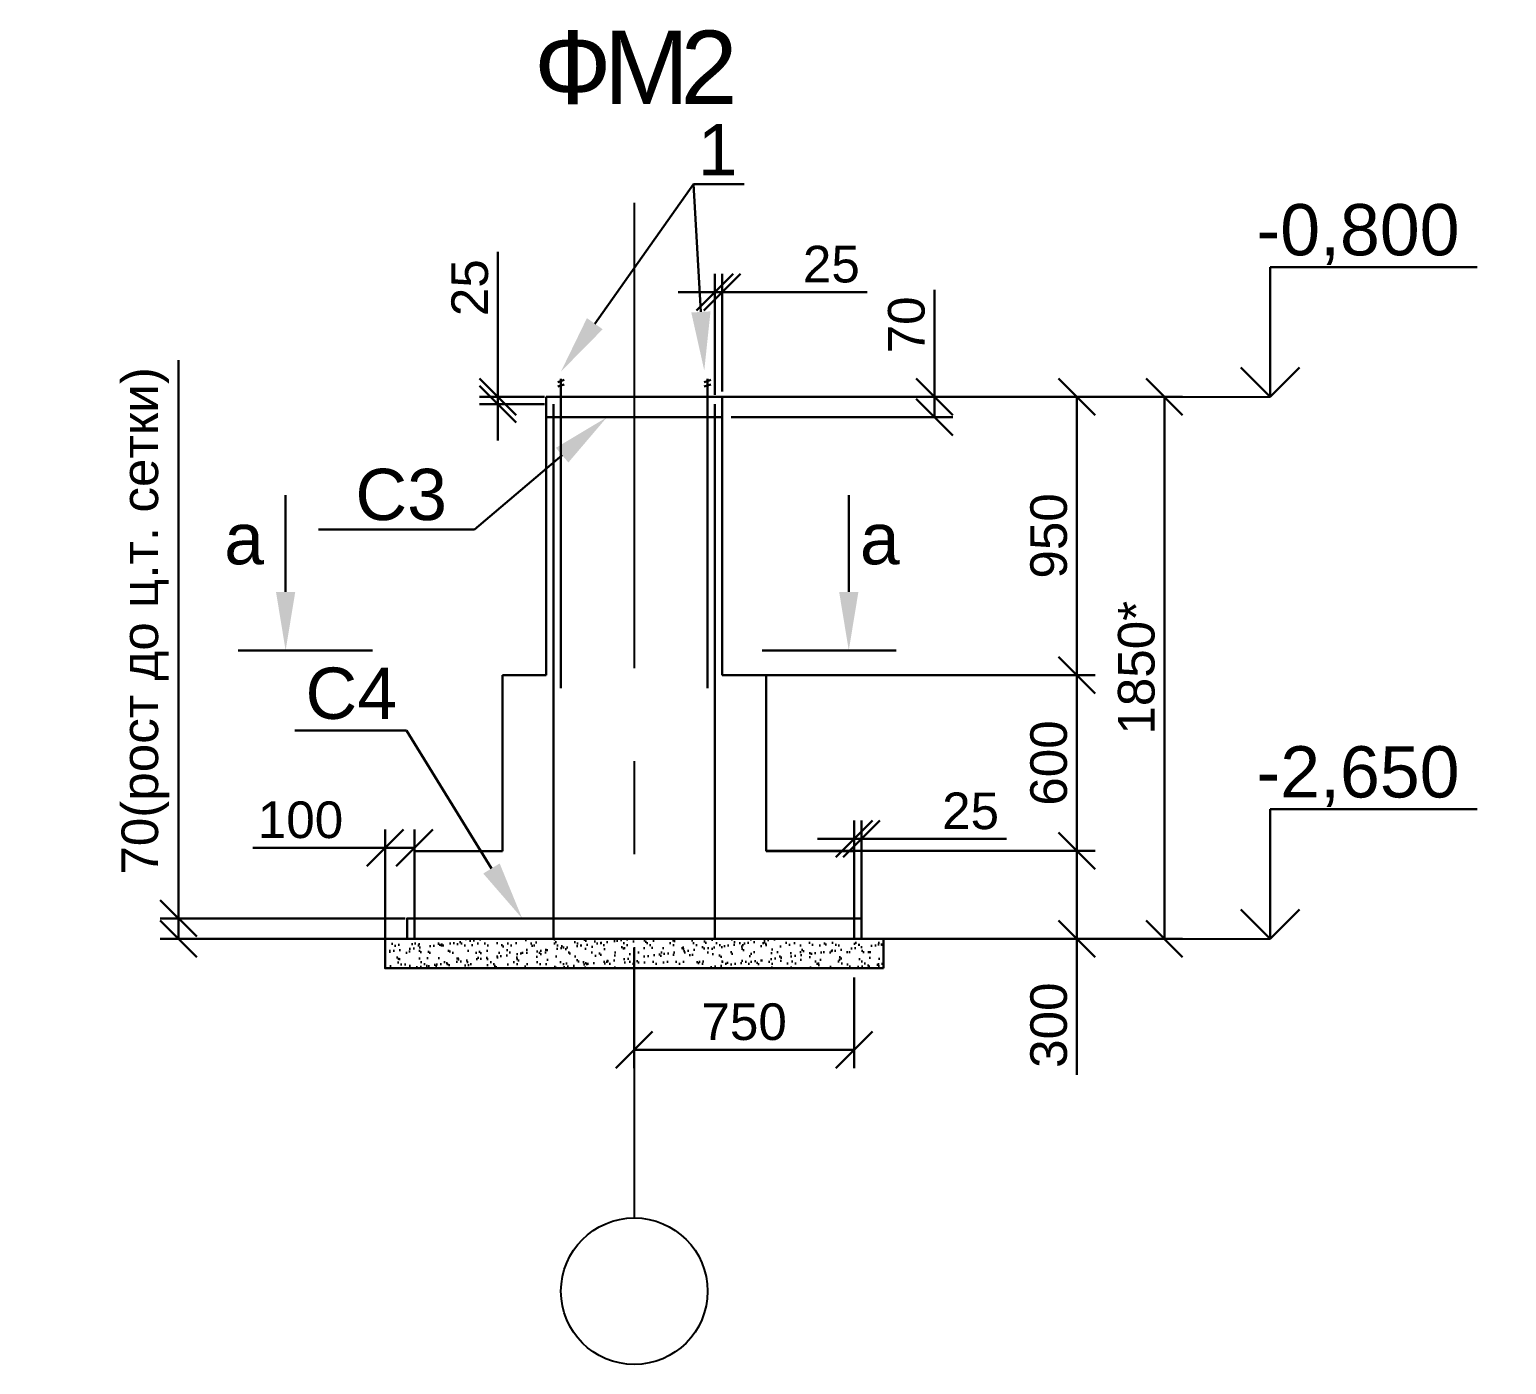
# Model space of a CAD drawing. Header units: millimetres. Extents: x -25736 to -23046, y 7958 to 9460.
# Drawn here: x -24238.2 to -24137.4, y 8488.5 to 8579.6 of the extents above; entities that cross this region are included whole.
import ezdxf
from ezdxf import colors
from ezdxf.entities.mleader import LeaderData, LeaderLine
from ezdxf.math import Vec2, Vec3

# ---------------------------------------------------------------- set-up
doc = ezdxf.new("R2010")
doc.units = ezdxf.units.MM
doc.linetypes.add('осевая', pattern=[50.8, 31.75, -6.35, 6.35, -6.35])
doc.layers.get('0').update_dxf_attribs({"lineweight": 30})
doc.layers.add('Оси', color=5, linetype='осевая')
doc.layers.add('Размеры', color=140, linetype='Continuous')
doc.layers.add('основной', color=7, linetype='Continuous', lineweight=30)
doc.layers.add('Текст', color=252, linetype='Continuous', lineweight=18)
doc.styles.get("Standard").update_dxf_attribs({"font": 'ARIALUNI.TTF'})
doc.dimstyles.new('ISO-25', dxfattribs={"dimtxt": 2.5, "dimasz": 2.5, "dimexe": 1.25, "dimexo": 0.625, "dimtad": 1, "dimtxsty": 'Standard', "dimblk": 'OBLIQUE', "dimcen": 2.5, "dimadec": 0, "dimazin": 0, "dimtfac": 1, "dimtmove": 0, "dimatfit": 3, "dimfxl": 1, "dimarcsym": 0})

# ---------------------------------------------------------------- blocks, each defined once
blk = doc.blocks.new('_Oblique')
at = {"color": 0, "linetype": 'ByBlock', "lineweight": -2}
blk.add_line((-0.5, -0.5), (0.5, 0.5), dxfattribs=at)
blk = doc.blocks.new('*D105')
at = {"layer": 'Defpoints', "color": 0, "transparency": 16777216}
for p in [(-24401.96, 8300.49), (-24371.13, 8300.49), (-24392.96, 8281.49)]:
    blk.add_point(p, dxfattribs=at)
at = {"layer": 'Размеры', "color": 0, "lineweight": -2, "transparency": 16777216}
for p, q in [((-24401.33, 8300.49), (-24369.88, 8300.49)), ((-24371.13, 8281.49), (-24371.13, 8300.49)), ((-24392.33, 8281.49), (-24369.88, 8281.49))]:
    blk.add_line(p, q, dxfattribs=at)
at = {"layer": 'Размеры', "color": 0, "lineweight": -2, "transparency": 16777216, "xscale": 2.5, "yscale": 2.5, "zscale": 2.5}
for p, rotation in [((-24371.13, 8300.49), 90), ((-24371.13, 8281.49), 270)]:
    blk.add_blockref('_Oblique', p, dxfattribs=dict(at, rotation=rotation))
at = {"layer": 'Размеры', "color": 0, "transparency": 16777216, "insert": (-24373.04, 8290.99), "char_height": 2.5, "attachment_point": 5, "rotation": 90}
blk.add_mtext('950', dxfattribs=at)
blk = doc.blocks.new('*D106')
at = {"layer": 'Defpoints', "color": 0, "transparency": 16777216}
for p in [(-24392.96, 8281.49), (-24371.13, 8281.49), (-24392.96, 8269.49)]:
    blk.add_point(p, dxfattribs=at)
at = {"layer": 'Размеры', "color": 0, "lineweight": -2, "transparency": 16777216}
for p, q in [((-24392.33, 8281.49), (-24369.88, 8281.49)), ((-24371.13, 8269.49), (-24371.13, 8281.49)), ((-24392.33, 8269.49), (-24369.88, 8269.49))]:
    blk.add_line(p, q, dxfattribs=at)
at = {"layer": 'Размеры', "color": 0, "lineweight": -2, "transparency": 16777216, "xscale": 2.5, "yscale": 2.5, "zscale": 2.5}
for p, rotation in [((-24371.13, 8281.49), 90), ((-24371.13, 8269.49), 270)]:
    blk.add_blockref('_Oblique', p, dxfattribs=dict(at, rotation=rotation))
at = {"layer": 'Размеры', "color": 0, "transparency": 16777216, "insert": (-24373.04, 8275.49), "char_height": 2.5, "attachment_point": 5, "rotation": 90}
blk.add_mtext('600', dxfattribs=at)
blk = doc.blocks.new('*D101')
at = {"layer": 'Defpoints', "color": 0, "transparency": 16777216}
for p in [(-24401.96, 8300.49), (-24365.16, 8300.49), (-24380.46, 8263.49)]:
    blk.add_point(p, dxfattribs=at)
at = {"layer": 'Размеры', "color": 0, "lineweight": -2, "transparency": 16777216}
for p, q in [((-24401.33, 8300.49), (-24363.91, 8300.49)), ((-24365.16, 8263.49), (-24365.16, 8300.49)), ((-24379.83, 8263.49), (-24363.91, 8263.49))]:
    blk.add_line(p, q, dxfattribs=at)
at = {"layer": 'Размеры', "color": 0, "lineweight": -2, "transparency": 16777216, "xscale": 2.5, "yscale": 2.5, "zscale": 2.5}
for p, rotation in [((-24365.16, 8300.49), 90), ((-24365.16, 8263.49), 270)]:
    blk.add_blockref('_Oblique', p, dxfattribs=dict(at, rotation=rotation))
at = {"layer": 'Размеры', "color": 0, "transparency": 16777216, "insert": (-24367.06, 8281.99), "char_height": 2.5, "attachment_point": 5, "rotation": 90}
blk.add_mtext('1850*', dxfattribs=at)
blk = doc.blocks.new('*D102')
at = {"layer": 'Defpoints', "color": 0, "transparency": 16777216}
for p in [(-24395.33, 8300.49), (-24380.85, 8300.49), (-24395.33, 8299.09)]:
    blk.add_point(p, dxfattribs=at)
at = {"layer": 'Размеры', "color": 0, "lineweight": -2, "transparency": 16777216}
for p, q in [((-24380.85, 8300.49), (-24380.85, 8307.79)), ((-24394.71, 8300.49), (-24379.6, 8300.49)), ((-24380.85, 8299.09), (-24380.85, 8300.49)), ((-24394.71, 8299.09), (-24379.6, 8299.09))]:
    blk.add_line(p, q, dxfattribs=at)
at = {"layer": 'Размеры', "color": 0, "lineweight": -2, "transparency": 16777216, "xscale": 2.5, "yscale": 2.5, "zscale": 2.5}
for p, rotation in [((-24380.85, 8300.49), 90), ((-24380.85, 8299.09), 270)]:
    blk.add_blockref('_Oblique', p, dxfattribs=dict(at, rotation=rotation))
at = {"layer": 'Размеры', "color": 0, "transparency": 16777216, "insert": (-24382.75, 8305.39), "char_height": 2.5, "attachment_point": 5, "rotation": 90}
blk.add_mtext('70', dxfattribs=at)
blk = doc.blocks.new('*D103')
at = {"layer": 'Defpoints', "color": 0, "transparency": 16777216}
for p in [(-24410.64, 8300.49), (-24406.83, 8300.49), (-24406.83, 8299.99)]:
    blk.add_point(p, dxfattribs=at)
at = {"layer": 'Размеры', "color": 0, "lineweight": -2, "transparency": 16777216}
for p, q in [((-24410.64, 8300.49), (-24410.64, 8310.38)), ((-24407.46, 8300.49), (-24411.89, 8300.49)), ((-24407.46, 8299.99), (-24411.89, 8299.99)), ((-24410.64, 8299.99), (-24410.64, 8300.49)), ((-24410.64, 8299.99), (-24410.64, 8297.49))]:
    blk.add_line(p, q, dxfattribs=at)
at = {"layer": 'Размеры', "color": 0, "lineweight": -2, "transparency": 16777216, "xscale": 2.5, "yscale": 2.5, "zscale": 2.5}
for p, rotation in [((-24410.64, 8300.49), 270), ((-24410.64, 8299.99), 90)]:
    blk.add_blockref('_Oblique', p, dxfattribs=dict(at, rotation=rotation))
at = {"layer": 'Размеры', "color": 0, "transparency": 16777216, "insert": (-24412.54, 8307.93), "char_height": 2.5, "attachment_point": 5, "rotation": 90}
blk.add_mtext('25', dxfattribs=at)
blk = doc.blocks.new('*D104')
at = {"layer": 'Defpoints', "color": 0, "transparency": 16777216}
for p in [(-24395.83, 8307.62), (-24395.83, 8299.99), (-24395.33, 8300.23)]:
    blk.add_point(p, dxfattribs=at)
at = {"layer": 'Размеры', "color": 0, "lineweight": -2, "transparency": 16777216}
for p, q in [((-24395.83, 8300.61), (-24395.83, 8308.87)), ((-24395.33, 8300.85), (-24395.33, 8308.87)), ((-24395.83, 8307.62), (-24398.33, 8307.62)), ((-24395.83, 8307.62), (-24395.33, 8307.62)), ((-24395.33, 8307.62), (-24385.44, 8307.62))]:
    blk.add_line(p, q, dxfattribs=at)
at = {"layer": 'Размеры', "color": 0, "lineweight": -2, "transparency": 16777216, "xscale": 2.5, "yscale": 2.5, "zscale": 2.5}
blk.add_blockref('_Oblique', (-24395.83, 8307.62), dxfattribs=at)
at = {"layer": 'Размеры', "color": 0, "lineweight": -2, "transparency": 16777216, "xscale": 2.5, "yscale": 2.5, "zscale": 2.5, "rotation": 180}
blk.add_blockref('_Oblique', (-24395.33, 8307.62), dxfattribs=at)
at = {"layer": 'Размеры', "color": 0, "transparency": 16777216, "insert": (-24387.88, 8309.52), "char_height": 2.5, "attachment_point": 5}
blk.add_mtext('25', dxfattribs=at)
blk = doc.blocks.new('*D100')
at = {"layer": 'Defpoints', "color": 0, "transparency": 16777216}
for p in [(-24386.33, 8270.31), (-24386.33, 8264.26), (-24385.83, 8264.26)]:
    blk.add_point(p, dxfattribs=at)
at = {"layer": 'Размеры', "color": 0, "lineweight": -2, "transparency": 16777216}
for p, q in [((-24386.33, 8264.89), (-24386.33, 8271.56)), ((-24385.83, 8264.89), (-24385.83, 8271.56)), ((-24386.33, 8270.31), (-24388.83, 8270.31)), ((-24386.33, 8270.31), (-24385.83, 8270.31)), ((-24385.83, 8270.31), (-24375.94, 8270.31))]:
    blk.add_line(p, q, dxfattribs=at)
at = {"layer": 'Размеры', "color": 0, "lineweight": -2, "transparency": 16777216, "xscale": 2.5, "yscale": 2.5, "zscale": 2.5}
blk.add_blockref('_Oblique', (-24386.33, 8270.31), dxfattribs=at)
at = {"layer": 'Размеры', "color": 0, "lineweight": -2, "transparency": 16777216, "xscale": 2.5, "yscale": 2.5, "zscale": 2.5, "rotation": 180}
blk.add_blockref('_Oblique', (-24385.83, 8270.31), dxfattribs=at)
at = {"layer": 'Размеры', "color": 0, "transparency": 16777216, "insert": (-24378.38, 8272.21), "char_height": 2.5, "attachment_point": 5}
blk.add_mtext('25', dxfattribs=at)
blk = doc.blocks.new('*D108')
at = {"layer": 'Defpoints', "color": 0, "transparency": 16777216}
for p in [(-24392.46, 8269.49), (-24371.13, 8269.49), (-24386.46, 8263.49)]:
    blk.add_point(p, dxfattribs=at)
at = {"layer": 'Размеры', "color": 0, "lineweight": -2, "transparency": 16777216}
for p, q in [((-24391.83, 8269.49), (-24369.88, 8269.49)), ((-24371.13, 8269.49), (-24371.13, 8263.49)), ((-24385.83, 8263.49), (-24369.88, 8263.49)), ((-24371.13, 8263.49), (-24371.13, 8254.22))]:
    blk.add_line(p, q, dxfattribs=at)
at = {"layer": 'Размеры', "color": 0, "lineweight": -2, "transparency": 16777216, "xscale": 2.5, "yscale": 2.5, "zscale": 2.5}
for p, rotation in [((-24371.13, 8269.49), 90), ((-24371.13, 8263.49), 270)]:
    blk.add_blockref('_Oblique', p, dxfattribs=dict(at, rotation=rotation))
at = {"layer": 'Размеры', "color": 0, "transparency": 16777216, "insert": (-24373.04, 8257.6), "char_height": 2.5, "attachment_point": 5, "rotation": 90}
blk.add_mtext('300', dxfattribs=at)
blk = doc.blocks.new('*D109')
at = {"layer": 'Defpoints', "color": 0, "transparency": 16777216}
for p in [(-24418.33, 8269.7), (-24416.33, 8264.26), (-24418.33, 8262.86)]:
    blk.add_point(p, dxfattribs=at)
at = {"layer": 'Размеры', "color": 0, "lineweight": -2, "transparency": 16777216}
for p, q in [((-24418.33, 8263.49), (-24418.33, 8270.95)), ((-24416.33, 8264.89), (-24416.33, 8270.95)), ((-24418.33, 8269.7), (-24427.36, 8269.7)), ((-24416.33, 8269.7), (-24418.33, 8269.7))]:
    blk.add_line(p, q, dxfattribs=at)
at = {"layer": 'Размеры', "color": 0, "lineweight": -2, "transparency": 16777216, "xscale": 2.5, "yscale": 2.5, "zscale": 2.5, "rotation": 180}
blk.add_blockref('_Oblique', (-24418.33, 8269.7), dxfattribs=at)
at = {"layer": 'Размеры', "color": 0, "lineweight": -2, "transparency": 16777216, "xscale": 2.5, "yscale": 2.5, "zscale": 2.5}
blk.add_blockref('_Oblique', (-24416.33, 8269.7), dxfattribs=at)
at = {"layer": 'Размеры', "color": 0, "transparency": 16777216, "insert": (-24424.1, 8271.6), "char_height": 2.5, "attachment_point": 5}
blk.add_mtext('100', dxfattribs=at)
blk = doc.blocks.new('*D107')
at = {"layer": 'Defpoints', "color": 0, "transparency": 16777216}
for p in [(-24432.42, 8264.89), (-24416.33, 8264.89), (-24416.33, 8263.49)]:
    blk.add_point(p, dxfattribs=at)
at = {"layer": 'Размеры', "color": 0, "lineweight": -2, "transparency": 16777216}
for p, q in [((-24432.42, 8264.89), (-24432.42, 8302.98)), ((-24416.96, 8264.89), (-24433.67, 8264.89)), ((-24432.42, 8263.49), (-24432.42, 8264.89)), ((-24416.96, 8263.49), (-24433.67, 8263.49))]:
    blk.add_line(p, q, dxfattribs=at)
at = {"layer": 'Размеры', "color": 0, "lineweight": -2, "transparency": 16777216, "xscale": 2.5, "yscale": 2.5, "zscale": 2.5}
for p, rotation in [((-24432.42, 8264.89), 90), ((-24432.42, 8263.49), 270)]:
    blk.add_blockref('_Oblique', p, dxfattribs=dict(at, rotation=rotation))
at = {"layer": 'Размеры', "color": 0, "transparency": 16777216, "insert": (-24434.69, 8285.19), "char_height": 2.5, "attachment_point": 5, "rotation": 90}
blk.add_mtext('70(рост до ц.т. сетки)', dxfattribs=at)
blk = doc.blocks.new('*D126')
at = {"layer": 'Defpoints', "color": 0, "transparency": 16777216}
for p in [(-24401.33, 8263.49), (-24386.33, 8261.49), (-24401.33, 8255.92)]:
    blk.add_point(p, dxfattribs=at)
at = {"layer": 'Размеры', "color": 0, "lineweight": -2, "transparency": 16777216}
for p, q in [((-24401.33, 8262.86), (-24401.33, 8254.67)), ((-24386.33, 8260.86), (-24386.33, 8254.67)), ((-24386.33, 8255.92), (-24401.33, 8255.92))]:
    blk.add_line(p, q, dxfattribs=at)
at = {"layer": 'Размеры', "color": 0, "lineweight": -2, "transparency": 16777216, "xscale": 2.5, "yscale": 2.5, "zscale": 2.5, "rotation": 180}
blk.add_blockref('_Oblique', (-24401.33, 8255.92), dxfattribs=at)
at = {"layer": 'Размеры', "color": 0, "lineweight": -2, "transparency": 16777216, "xscale": 2.5, "yscale": 2.5, "zscale": 2.5}
blk.add_blockref('_Oblique', (-24386.33, 8255.92), dxfattribs=at)
at = {"layer": 'Размеры', "color": 0, "transparency": 16777216, "insert": (-24393.83, 8257.82), "char_height": 2.5, "attachment_point": 5}
blk.add_mtext('750', dxfattribs=at)
blk = doc.blocks.new('_Open90')
at = {"color": 0, "linetype": 'ByBlock', "lineweight": -2}
for p, q in [((-0.5, 0.5), (0, 0)), ((0, 0), (-1, 0)), ((0, 0), (-0.5, -0.5))]:
    blk.add_line(p, q, dxfattribs=at)
blk = doc.blocks.new('67457к')
h = blk.add_hatch()
h.set_pattern_fill('AR-SAND', color=256, scale=0.02)
h.set_pattern_definition([(37.5, (-69916.1605, 14617.5521), (-0.032000626, 0.978826475), [0, -0.77216, 0, -0.8636, 0, -0.8255]), (7.5, (-69916.1605, 14617.5521), (0.899046566, 1.4336502), [0, -0.41656, 0, -0.69596, 0, -0.2667]), (327.5, (-69916.7853, 14617.5521), (1.58198474, 0.00287437), [0, -0.254, 0, -0.9144, 0, -1.1938]), (317.5, (-69916.7853, 14617.5521), (1.527112905, 0.445858647), [0, -0.127, 0, -0.59944, 0, -0.6858])])
h.paths.add_polyline_path([(-24401.33, 8263.486), (-24418.33, 8263.486), (-24418.33, 8261.486), (-24401.33, 8261.486)])
h.paths.add_polyline_path([(-24384.33, 8263.486), (-24401.33, 8263.486), (-24401.33, 8261.486), (-24384.33, 8261.486)])
for p, q in [((-24406.33, 8301.559), (-24406.552, 8301.483)), ((-24406.33, 8301.255), (-24406.552, 8301.179)), ((-24406.33, 8301.708), (-24406.33, 8280.592)), ((-24406.33, 8301.559), (-24406.109, 8301.635)), ((-24406.33, 8301.255), (-24406.109, 8301.331)), ((-24396.33, 8301.559), (-24396.552, 8301.483)), ((-24396.33, 8301.255), (-24396.552, 8301.179)), ((-24396.33, 8301.708), (-24396.33, 8280.592)), ((-24396.33, 8301.559), (-24396.109, 8301.635)), ((-24396.33, 8301.255), (-24396.109, 8301.331)), ((-24407.33, 8281.486), (-24407.33, 8300.486)), ((-24407.33, 8300.486), (-24395.33, 8300.486)), ((-24406.83, 8299.986), (-24406.83, 8263.486)), ((-24406.33, 8300.486), (-24406.33, 8281.092)), ((-24396.33, 8300.486), (-24396.33, 8281.092)), ((-24395.83, 8299.986), (-24395.83, 8263.486)), ((-24395.33, 8281.486), (-24395.33, 8300.486)), ((-24395.33, 8299.086), (-24407.33, 8299.086)), ((-24406.83, 8299.486), (-24406.83, 8263.486)), ((-24395.83, 8299.486), (-24395.83, 8263.486)), ((-24410.33, 8269.486), (-24410.33, 8281.486)), ((-24410.33, 8281.486), (-24407.33, 8281.486)), ((-24392.33, 8281.486), (-24395.33, 8281.486)), ((-24392.33, 8269.486), (-24392.33, 8281.486)), ((-24416.33, 8263.486), (-24416.33, 8269.486)), ((-24416.33, 8269.486), (-24410.33, 8269.486)), ((-24386.33, 8269.486), (-24392.33, 8269.486)), ((-24386.33, 8263.486), (-24386.33, 8269.486)), ((-24416.33, 8264.886), (-24386.33, 8264.886))]:
    blk.add_line(p, q)
for points in [[(-24416.83, 8263.486), (-24385.83, 8263.486), (-24385.83, 8264.886), (-24416.83, 8264.886)], [(-24384.33, 8261.486), (-24418.33, 8261.486), (-24418.33, 8263.486), (-24384.33, 8263.486)]]:
    blk.add_lwpolyline(points, close=True)
at = {"layer": 'Оси'}
blk.add_line((-24401.33, 8313.722), (-24401.33, 8244.444), dxfattribs=at)
at = {"layer": 'Размеры'}
for p, q in [((-24407.33, 8300.486), (-24357.944, 8300.486)), ((-24407.33, 8263.486), (-24357.944, 8263.486))]:
    blk.add_line(p, q, dxfattribs=at)
at = {"layer": 'Размеры', "lineweight": 30}
for p, q in [((-24419.198, 8283.171), (-24428.347, 8283.171)), ((-24392.612, 8283.171), (-24383.463, 8283.171))]:
    blk.add_line(p, q, dxfattribs=at)
at = {"layer": 'Размеры'}
blk.add_circle((-24401.33, 8239.444), 5, dxfattribs=at)
at = {"layer": 'Размеры', "char_height": 3.5}
for s, insert, attachment_point in [('1', (-24396.995, 8319.094), 1), ('-0,800', (-24345.019, 8313.638), 3), ('С3', (-24414.106, 8292.02), 9), ('а', (-24426.588, 8292.553), 3), ('а', (-24383.214, 8292.553), 3), ('С4', (-24417.512, 8282.005), 3), ('-2,650', (-24345.019, 8276.638), 3)]:
    blk.add_mtext_dynamic_manual_height_columns(s, width=0.38088, gutter_width=12.5, heights=[0], dxfattribs=dict(at, insert=insert, attachment_point=attachment_point))
at = {"layer": 'Текст', "color": 0, "insert": (-24401.423, 8322.954), "char_height": 5, "width": 198.29273, "attachment_point": 5}
blk.add_mtext('{\\T0.9;ФМ2}', dxfattribs=at)
at = {"layer": 'Размеры'}
for base, p1, p2, picture, middle in [((-24395.83, 8307.62), (-24395.33, 8300.225), (-24395.83, 8299.986), '*D104', (-24387.884, 8307.62)), ((-24386.33, 8270.313), (-24385.83, 8264.261), (-24386.33, 8264.261), '*D100', (-24378.384, 8270.313))]:
    dim = blk.add_linear_dim(base=base, p1=p1, p2=p2, text='25', dimstyle='ISO-25', dxfattribs=at)
    dim.commit()
    dim.dimension.update_dxf_attribs({"geometry": picture, "text_midpoint": middle, "dimtype": 128})
for base, p1, p2, text, picture, middle in [((-24410.638, 8300.486), (-24406.83, 8299.986), (-24406.83, 8300.486), '25', '*D103', (-24412.539, 8307.932)), ((-24371.135, 8300.486), (-24392.955, 8281.486), (-24401.955, 8300.486), '950', '*D105', (-24373.036, 8290.986))]:
    dim = blk.add_linear_dim(base=base, p1=p1, p2=p2, angle=90, text=text, dimstyle='ISO-25', dxfattribs=at)
    dim.commit()
    dim.dimension.update_dxf_attribs({"geometry": picture, "text_midpoint": middle})
for base, p1, p2, text, picture, middle in [((-24380.849, 8300.486), (-24395.33, 8299.086), (-24395.33, 8300.486), '70', '*D102', (-24380.849, 8305.387)), ((-24432.424, 8264.886), (-24416.33, 8263.486), (-24416.33, 8264.886), '70(рост до ц.т. сетки)', '*D107', (-24432.424, 8285.185)), ((-24365.161, 8300.486), (-24380.455, 8263.486), (-24401.955, 8300.486), '1850*', '*D101', (-24365.161, 8281.986)), ((-24371.135, 8281.486), (-24392.955, 8269.486), (-24392.955, 8281.486), '600', '*D106', (-24371.135, 8275.486)), ((-24371.135, 8269.486), (-24386.455, 8263.486), (-24392.455, 8269.486), '300', '*D108', (-24371.135, 8257.604))]:
    dim = blk.add_linear_dim(base=base, p1=p1, p2=p2, angle=90, text=text, dimstyle='ISO-25', dxfattribs=at)
    dim.commit()
    dim.dimension.update_dxf_attribs({"geometry": picture, "text_midpoint": middle, "dimtype": 128})
for base, p1, p2, text, picture, middle in [((-24418.33, 8269.7), (-24416.33, 8264.261), (-24418.33, 8262.861), '100', '*D109', (-24424.095, 8271.602)), ((-24401.33, 8255.917), (-24386.33, 8261.486), (-24401.33, 8263.486), '750', '*D126', (-24393.83, 8257.818))]:
    dim = blk.add_linear_dim(base=base, p1=p1, p2=p2, text=text, dimstyle='ISO-25', dxfattribs=at)
    dim.commit()
    dim.dimension.update_dxf_attribs({"geometry": picture, "text_midpoint": middle})
ml = blk.add_multileader_mtext('Standard', dxfattribs=at)
ml.set_content('', color=256)
ml.set_leader_properties()
ml.build(insert=Vec2(0, 0))
ctx = ml.context
ctx.base_point, ctx.plane_origin = Vec3(-24393.839, 8315.002), Vec3(-24406.33, 8302.208)
notes = []
notes.append((ctx, [(0, (1, 1, 0), (-24397.285, 8315.002), (1, 0), 3.446, [(0, [(-24406.33, 8302.208)], 0, [])])]))
ctx.mtext.insert, ctx.mtext.flow_direction = Vec3(-24391.839, 8317.002), 5
ml = blk.add_multileader_mtext('Standard', dxfattribs=at)
ml.set_content('', color=256)
ml.set_leader_properties()
ml.build(insert=Vec2(0, 0))
ctx = ml.context
ctx.base_point, ctx.plane_origin = Vec3(-24393.839, 8315.002), Vec3(-24396.552, 8302.282)
notes.append((ctx, [(0, (1, 1, 0), (-24397.285, 8315.002), (1, 0), 3.446, [(0, [(-24396.552, 8302.282)], 0, [])])]))
ctx.mtext.insert, ctx.mtext.flow_direction = Vec3(-24391.839, 8317.002), 5
ml = blk.add_multileader_mtext('Standard', dxfattribs=at)
ml.set_content('', color=256)
ml.set_leader_properties()
ml.set_arrow_properties(name='OPEN90')
ml.build(insert=Vec2(0, 0))
ctx = ml.context
ctx.base_point, ctx.plane_origin = Vec3(-24343.817, 8309.341), Vec3(-24327.877, 8300.486)
notes.append((ctx, [(0, (1, 1, 0), (-24357.944, 8309.341), (1, 0), 14.127, [(0, [(-24357.944, 8300.486)], 0, [])])]))
ctx.mtext.insert, ctx.mtext.flow_direction = Vec3(-24341.817, 8311.341), 5
ml = blk.add_multileader_mtext('Standard', dxfattribs=at)
ml.set_content('', color=256)
ml.set_leader_properties()
ml.build(insert=Vec2(0, 0))
ctx = ml.context
ctx.base_point, ctx.plane_origin = Vec3(-24426.867, 8291.431), Vec3(-24403.196, 8299.086)
ctx.text_align_type = 2
notes.append((ctx, [(0, (1, 1, 0), (-24412.241, 8291.431), (-1, 0), 10.626, [(0, [(-24403.196, 8299.086)], 0, [])])]))
ctx.mtext.insert, ctx.mtext.alignment, ctx.mtext.flow_direction = Vec3(-24424.867, 8293.431), 3, 5
ml = blk.add_multileader_mtext('Standard', dxfattribs=at)
ml.set_content('', color=256)
ml.set_leader_properties()
ml.build(insert=Vec2(0, 0))
ctx = ml.context
ctx.base_point, ctx.plane_origin = Vec3(-24429.127, 8293.774), Vec3(-24425.117, 8283.171)
ctx.text_align_type = 2
notes.append((ctx, [(0, (1, 1, 0), (-24425.117, 8293.774), (-1, 0), 0.00917, [(0, [(-24425.117, 8283.171)], 0, [])])]))
ctx.mtext.insert, ctx.mtext.alignment, ctx.mtext.flow_direction = Vec3(-24427.127, 8295.774), 3, 5
ml = blk.add_multileader_mtext('Standard', dxfattribs=at)
ml.set_content('', color=256)
ml.set_leader_properties()
ml.build(insert=Vec2(0, 0))
ctx = ml.context
ctx.base_point, ctx.plane_origin = Vec3(-24386.683, 8293.774), Vec3(-24386.692, 8283.171)
notes.append((ctx, [(0, (1, 1, 0), (-24386.692, 8293.774), (1, 0), 0.00917, [(0, [(-24386.692, 8283.171)], 0, [])])]))
ctx.mtext.insert, ctx.mtext.flow_direction = Vec3(-24384.683, 8295.774), 5
ml = blk.add_multileader_mtext('Standard', dxfattribs=at)
ml.set_content('', color=256)
ml.set_leader_properties()
ml.build(insert=Vec2(0, 0))
ctx = ml.context
ctx.base_point, ctx.plane_origin = Vec3(-24428.478, 8277.708), Vec3(-24408.977, 8264.886)
ctx.text_align_type = 2
notes.append((ctx, [(0, (1, 1, 0), (-24416.865, 8277.708), (-1, 0), 7.613, [(0, [(-24408.977, 8264.886)], 0, [])])]))
ctx.mtext.insert, ctx.mtext.alignment, ctx.mtext.flow_direction = Vec3(-24426.478, 8279.708), 3, 5
ml = blk.add_multileader_mtext('Standard', dxfattribs=at)
ml.set_content('', color=256)
ml.set_leader_properties()
ml.set_arrow_properties(name='OPEN90')
ml.build(insert=Vec2(0, 0))
ctx = ml.context
ctx.base_point, ctx.plane_origin = Vec3(-24343.817, 8272.341), Vec3(-24327.877, 8263.486)
notes.append((ctx, [(0, (1, 1, 0), (-24357.944, 8272.341), (1, 0), 14.127, [(0, [(-24357.944, 8263.486)], 0, [])])]))
ctx.mtext.insert, ctx.mtext.flow_direction = Vec3(-24341.817, 8274.341), 5
for ctx, leaders in notes:
    for number, flags, end, landing, length, lines in leaders:
        leader = LeaderData()
        leader.index, (leader.has_last_leader_line, leader.has_dogleg_vector, leader.attachment_direction) = number, flags
        leader.last_leader_point, leader.dogleg_vector, leader.dogleg_length = Vec3(end), Vec3(landing), length
        for number, points, colour, breaks in lines:
            line = LeaderLine()
            line.index, line.vertices, line.color, line.breaks = number, Vec3.list(points), colors.encode_raw_color(colour), breaks
            leader.lines.append(line)
        ctx.leaders.append(leader)

msp = doc.modelspace()

# ---------------------------------------------------------------- block references
at = {"layer": 'основной'}
msp.add_blockref('67457к', (204.423, 254.031), dxfattribs=at)

doc.saveas('drawing.dxf')
